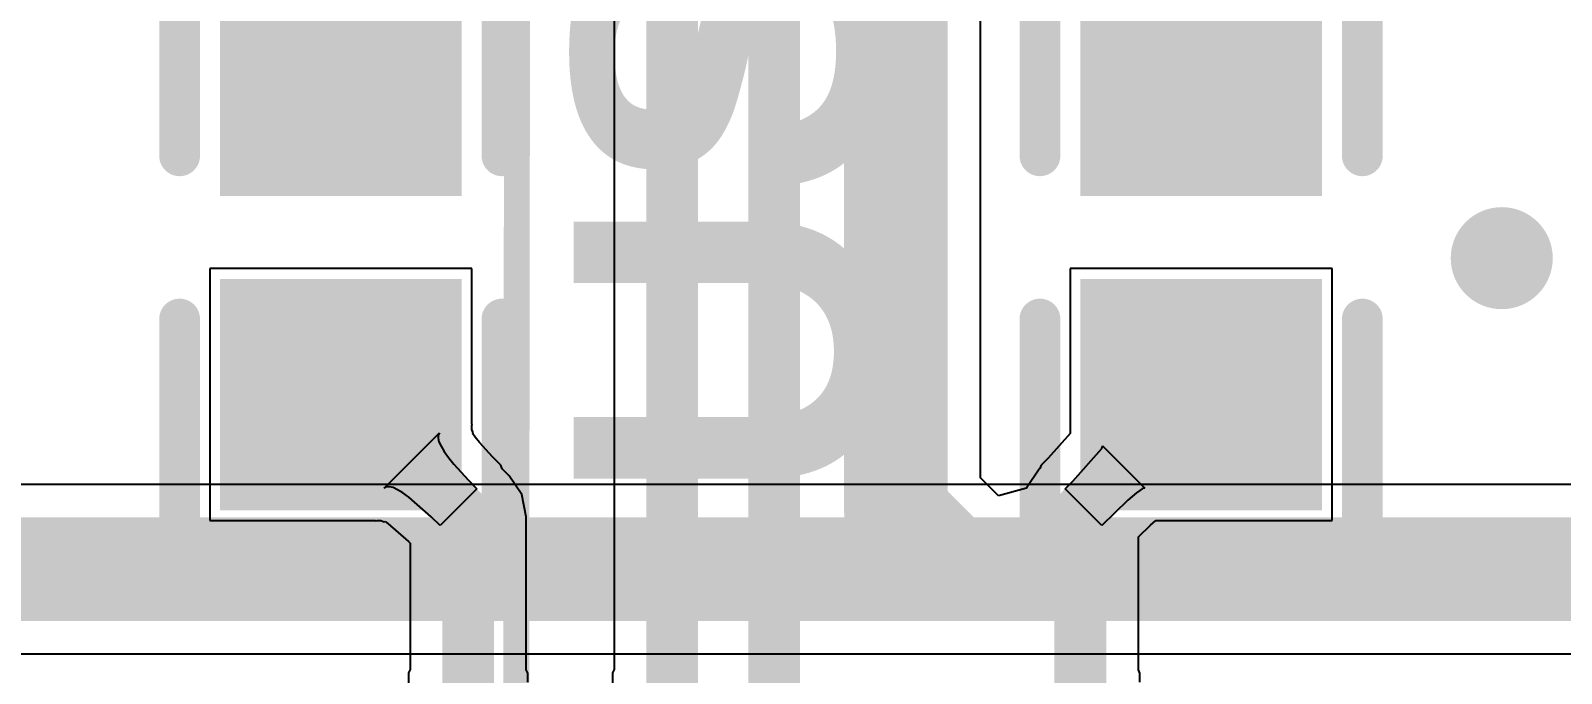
# Model space of a CAD drawing. Header units: millimetres. Extents: x 263 to 304.8, y 57.6 to 115.4.
# Drawn here: x 277.68 to 285.18, y 66.57 to 69.72 of the extents above; entities that cross this region are included whole.
import ezdxf

# ---------------------------------------------------------------- set-up
doc = ezdxf.new("R2010")
doc.units = ezdxf.units.MM
for name, color, linetype in [('BottomLayer', 5, 'Continuous'), ('BottomOverlay', 54, 'Continuous'), ('TopLayer', 1, 'Continuous'), ('TopOverlay', 2, 'Continuous'), ('TopPaste', 8, 'Continuous'), ('TopSolder', 216, 'Continuous'), ('ViaHoleLayer', 16, 'Continuous')]:
    doc.layers.add(name, color=color, linetype=linetype)
doc.styles.add('Arial', font='arialbd.ttf', dxfattribs={"height": 0.2})

# ---------------------------------------------------------------- blocks, each defined once
blk = doc.blocks.new('LC_0603_R_13')
at = {"layer": 'TopLayer'}
for points in [[(-1.2349988, 0.48999775), (-0.30499812, 0.48999775), (-0.30499812, -0.49000283), (-1.2349988, -0.49000283)], [(0.30500574, 0.48999521), (1.23500642, 0.48999521), (1.23500642, -0.49000537), (0.30500574, -0.49000537)]]:
    blk.add_hatch(color=1, dxfattribs=at).paths.add_polyline_path(points)
at = {"layer": 'TopPaste'}
for points in [[(-1.2349988, 0.48999775), (-0.30499812, 0.48999775), (-0.30499812, -0.49000283), (-1.2349988, -0.49000283)], [(0.30500574, 0.48999521), (1.23500642, 0.48999521), (1.23500642, -0.49000537), (0.30500574, -0.49000537)]]:
    blk.add_hatch(color=8, dxfattribs=at).paths.add_polyline_path(points)
at = {"layer": 'TopSolder'}
for points in [[(-1.3365988, 0.5915977499999999), (-0.20339812, 0.5915977499999999), (-0.20339812, -0.5916028299999999), (-1.3365988, -0.5916028299999999)], [(0.20340574, 0.5915952099999999), (1.33660642, 0.5915952099999999), (1.33660642, -0.59160537), (0.20340574, -0.59160537)]]:
    blk.add_hatch(color=216, dxfattribs=at).paths.add_polyline_path(points)
at = {"layer": 'TopOverlay', "const_width": 0.1999996}
for points in [[(-1.5349982, 0.78999842), (-1.5349982, -0.79000604)], [(-1.5349982, 0.78999842), (-0.3999992, 0.78999842)], [(0.40000174, 0.78999842), (1.53500074, 0.78999842)], [(1.53500074, 0.78999842), (1.53500074, -0.7900035)], [(-0.3999992, -0.79000096), (-1.5349982, -0.79000604)], [(0.3999992, -0.79000096), (1.53500074, -0.7900035)]]:
    blk.add_lwpolyline(points, dxfattribs=at)
at = {"layer": 'TopOverlay', "const_width": 0.0999998}
for points in [[(-1.5849981, 0.78999842, 1), (-1.4849983, 0.78999842, 1)], [(-1.5849981, 0.78999842, 1), (-1.4849983, 0.78999842, 1)], [(-0.4499991, 0.78999842, 1), (-0.3499993, 0.78999842, 1)], [(0.35000184, 0.78999842, 1), (0.4500016399999999, 0.78999842, 1)], [(1.48500084, 0.78999842, 1), (1.58500064, 0.78999842, 1)], [(1.48500084, 0.78999842, 1), (1.58500064, 0.78999842, 1)], [(-1.5849981, -0.79000604, 1), (-1.4849983, -0.79000604, 1)], [(-1.5849981, -0.79000604, 1), (-1.4849983, -0.79000604, 1)], [(-0.4499991, -0.79000096, 1), (-0.3499993, -0.79000096, 1)], [(0.3499993, -0.79000096, 1), (0.4499991, -0.79000096, 1)], [(1.48500084, -0.7900035, 1), (1.58500064, -0.7900035, 1)], [(1.48500084, -0.7900035, 1), (1.58500064, -0.7900035, 1)]]:
    blk.add_lwpolyline(points, format="xyb", close=True, dxfattribs=at)
blk = doc.blocks.new('LC_0603_R_15')
at = {"layer": 'TopLayer'}
for points in [[(-1.2349988, 0.4900002899999999), (-0.30499812, 0.4900002899999999), (-0.30499812, -0.4900002899999999), (-1.2349988, -0.4900002899999999)], [(0.3050032, 0.4900002899999999), (1.23500388, 0.4900002899999999), (1.23500388, -0.4900002899999999), (0.3050032, -0.4900002899999999)]]:
    blk.add_hatch(color=1, dxfattribs=at).paths.add_polyline_path(points)
at = {"layer": 'TopPaste'}
for points in [[(-1.2349988, 0.4900002899999999), (-0.30499812, 0.4900002899999999), (-0.30499812, -0.4900002899999999), (-1.2349988, -0.4900002899999999)], [(0.3050032, 0.4900002899999999), (1.23500388, 0.4900002899999999), (1.23500388, -0.4900002899999999), (0.3050032, -0.4900002899999999)]]:
    blk.add_hatch(color=8, dxfattribs=at).paths.add_polyline_path(points)
at = {"layer": 'TopSolder'}
for points in [[(-1.3365988, 0.5916002899999999), (-0.20339812, 0.5916002899999999), (-0.20339812, -0.5916002899999999), (-1.3365988, -0.5916002899999999)], [(0.2034032, 0.5916002899999999), (1.33660388, 0.5916002899999999), (1.33660388, -0.5916002899999999), (0.2034032, -0.5916002899999999)]]:
    blk.add_hatch(color=216, dxfattribs=at).paths.add_polyline_path(points)
at = {"layer": 'TopOverlay', "const_width": 0.1999996}
for points in [[(-1.5349982, -0.78999842), (-1.5349982, 0.79000096)], [(-0.3999992, 0.79000096), (-1.5349982, 0.79000096)], [(1.53500074, 0.78999842), (0.40000174, 0.79000096)], [(1.53500074, -0.79000096), (1.53500074, 0.78999842)], [(-0.3999992, -0.78999842), (-1.5349982, -0.78999842)], [(1.53500074, -0.79000096), (0.3999992, -0.78999842)]]:
    blk.add_lwpolyline(points, dxfattribs=at)
at = {"layer": 'TopOverlay', "const_width": 0.0999998}
for points in [[(-1.5849981, 0.79000096, 1), (-1.4849983, 0.79000096, 1)], [(-1.5849981, 0.79000096, 1), (-1.4849983, 0.79000096, 1)], [(-0.4499991, 0.79000096, 1), (-0.3499993, 0.79000096, 1)], [(0.35000184, 0.79000096, 1), (0.4500016399999999, 0.79000096, 1)], [(1.48500084, 0.78999842, 1), (1.58500064, 0.78999842, 1)], [(1.48500084, 0.78999842, 1), (1.58500064, 0.78999842, 1)], [(-1.5849981, -0.78999842, 1), (-1.4849983, -0.78999842, 1)], [(-1.5849981, -0.78999842, 1), (-1.4849983, -0.78999842, 1)], [(-0.4499991, -0.78999842, 1), (-0.3499993, -0.78999842, 1)], [(0.3499993, -0.78999842, 1), (0.4499991, -0.78999842, 1)], [(1.48500084, -0.79000096, 1), (1.58500064, -0.79000096, 1)], [(1.48500084, -0.79000096, 1), (1.58500064, -0.79000096, 1)]]:
    blk.add_lwpolyline(points, format="xyb", close=True, dxfattribs=at)
blk = doc.blocks.new('TF___B_25')
at = {"layer": 'BottomOverlay', "const_width": 0.127}
blk.add_lwpolyline([(7.33399854, -7.404783259999999), (-5.4987952, -7.389192739999999)], dxfattribs=at)

msp = doc.modelspace()

# ---------------------------------------------------------------- hatches: boundary and pattern name
at = {"layer": 'BottomLayer'}
h = msp.add_hatch(color=5, dxfattribs=at)
edge = h.paths.add_edge_path()
edge.add_arc((284.8864, 68.6054), 0.2499995, 0, 360)
h = msp.add_hatch(color=5, dxfattribs=at)
edge = h.paths.add_edge_path()
edge.add_arc((282.19401016, 67.0814), 0.2499995, 0, 360)
at = {"layer": 'TopLayer'}
h = msp.add_hatch(color=1, dxfattribs=at)
edge = h.paths.add_edge_path()
edge.add_arc((284.8864, 68.6054), 0.2499995, 0, 360)
h = msp.add_hatch(color=1, dxfattribs=at)
edge = h.paths.add_edge_path()
edge.add_arc((282.19401016, 67.0814), 0.2499995, 0, 360)
at = {"layer": 'ViaHoleLayer'}
h = msp.add_hatch(color=16, dxfattribs=at)
edge = h.paths.add_edge_path()
edge.add_arc((284.8864, 68.6054), 0.1999996, 0, 360)
h = msp.add_hatch(color=16, dxfattribs=at)
edge = h.paths.add_edge_path()
edge.add_arc((282.19401016, 67.0814), 0.1999996, 0, 360)

# ---------------------------------------------------------------- linework, layer by layer
at = {"layer": 'BottomLayer'}
for p, q in [((287.25476458, 67.49576289999999), (276.96161778, 67.49576289999999)), ((277.1332532, 66.6670371), (287.4264, 66.6670371))]:
    msp.add_line(p, q, dxfattribs=at)
at = {"layer": 'BottomLayer', "const_width": 0.508}
for points in [[(276.96161778, 67.0814), (282.19401016, 67.0814)], [(282.19401016, 67.0814), (287.4264, 67.0814)]]:
    msp.add_lwpolyline(points, dxfattribs=at)
at = {"layer": 'BottomLayer', "const_width": 0.254}
msp.add_lwpolyline([(282.06701016, 67.0814, 1), (282.32101016, 67.0814, 1)], format="xyb", close=True, dxfattribs=at)
msp.add_lwpolyline([(282.06701016, 67.0814, 1), (282.32101016, 67.0814, 1)], format="xyb", close=True, dxfattribs=at)
at = {"layer": 'TopLayer'}
for p, q in [((280.53612422, 76.61210738), (280.53612422, 66.5899481)), ((282.33197026, 67.52943821999999), (282.33197026, 71.58881034)), ((279.83919902, 68.55439679999999), (278.55440098, 68.55439679999999)), ((278.55440098, 68.55439679999999), (278.55440098, 67.31959611999999)), ((279.83919902, 67.79277018), (279.83919902, 68.55439679999999)), ((284.05560156, 68.55439933999999), (282.77080352, 68.55439933999999)), ((282.77080352, 68.55439933999999), (282.77080352, 67.7459275)), ((284.05560156, 67.31959866), (284.05560156, 68.55439933999999)), ((279.40925068, 67.47809211999999), (279.68070302, 67.74954446)), ((279.68070302, 67.74954446), (279.67426412, 67.73853356)), ((279.84027344, 67.79135286), (279.83919902, 67.79277018)), ((279.83919902, 67.78352712), (279.84027344, 67.79135286)), ((279.83919902, 67.76514006), (279.83919902, 67.78352712)), ((279.84565824, 67.74954446), (279.83919902, 67.76514006)), ((279.84384976, 67.7451782), (279.84565824, 67.74954446)), ((279.8557877599999, 67.72854627999999), (279.84384976, 67.7451782)), ((282.77080352, 67.7459275), (282.663646, 67.62558738)), ((279.67426412, 67.73853356), (279.67331416, 67.72387014)), ((279.67331416, 67.72387014), (279.67785314, 67.70555166)), ((279.67785314, 67.70555166), (279.6878836, 67.68358065999999)), ((279.6878836, 67.68358065999999), (279.70340554, 67.65795714)), ((279.87645574, 67.70286688), (279.8557877599999, 67.72854627999999)), ((279.94052978, 67.63201358), (279.87645574, 67.70286688)), ((282.78385658, 67.51253452), (282.92644964, 67.67267389999999)), ((282.92644964, 67.67267389999999), (282.92998024, 67.68093652)), ((282.92998024, 67.68093652), (282.92929952, 67.68554916)), ((282.92929952, 67.68554916), (283.13675402, 67.47809466)), ((279.70340554, 67.65795714), (279.72441388, 67.6286811)), ((279.72441388, 67.6286811), (279.75091624, 67.59575254)), ((279.75091624, 67.59575254), (279.82038524, 67.51893278)), ((279.98122312, 67.59044902), (279.94052978, 67.63201358)), ((282.663646, 67.62558738), (282.6295719, 67.59125673999999)), ((279.9879439599999, 67.57372566), (279.98122312, 67.59044902)), ((280.02243208, 67.53923754), (279.9879439599999, 67.57372566)), ((280.0224397, 67.53923246), (280.02243208, 67.53923754)), ((280.08419218, 67.44681202), (280.0224397, 67.53923246)), ((282.4207331, 67.44067538), (282.33197026, 67.52943821999999)), ((282.61956176, 67.57123392), (282.5595695, 67.48144746)), ((282.62261738, 67.57428954), (282.61956176, 67.57123392)), ((282.6295719, 67.59125673999999), (282.62261738, 67.57428954)), ((279.42026158, 67.48453102), (279.40925068, 67.47809211999999)), ((279.434925, 67.48548097999999), (279.42026158, 67.48453102)), ((279.45324348, 67.480942), (279.434925, 67.48548097999999)), ((279.47521448, 67.47091154), (279.45324348, 67.480942)), ((279.500838, 67.4553896), (279.47521448, 67.47091154)), ((279.53011404, 67.43438126), (279.500838, 67.4553896)), ((279.86335696, 67.47504411999999), (279.68375102, 67.29543817999999)), ((279.82038524, 67.51893278), (279.86335696, 67.47504411999999)), ((280.10587616, 67.33779521999999), (280.08419218, 67.44681202)), ((282.55769244, 67.47878299999999), (282.4207331, 67.44067538)), ((282.5595695, 67.48144746), (282.55769244, 67.47878299999999)), ((282.7466455799999, 67.47504666), (282.78385658, 67.51253452)), ((282.92625152, 67.29544072), (282.7466455799999, 67.47504666)), ((283.09639088, 67.45555470000001), (283.05429038, 67.41902441999999)), ((283.11196108, 67.4675054), (283.09639088, 67.45555470000001)), ((283.12387876, 67.47524478), (283.11196108, 67.4675054)), ((283.13214138, 67.47877538), (283.12387876, 67.47524478)), ((283.13675402, 67.47809466), (283.13214138, 67.47877538)), ((279.63986236, 67.33840989999999), (279.53011404, 67.43438126)), ((283.05429038, 67.41902441999999), (282.92625152, 67.29544072)), ((278.55440098, 67.31959611999999), (279.36602496, 67.31959611999999)), ((279.36602496, 67.31959611999999), (279.36744228, 67.3185217)), ((279.36744228, 67.3185217), (279.37526802, 67.31959611999999)), ((279.37526802, 67.31959611999999), (279.39365, 67.31959611999999)), ((279.39365, 67.31959611999999), (279.40925068, 67.31313435999999)), ((279.40925068, 67.31313435999999), (279.41361948, 67.31494283999999)), ((279.41361948, 67.31494283999999), (279.42749296, 67.30498858)), ((279.42749296, 67.30498858), (279.52775692, 67.21731032)), ((279.68375102, 67.29543817999999), (279.63986236, 67.33840989999999)), ((280.10587616, 66.58817771999999), (280.10587616, 67.33779521999999)), ((283.1058727, 67.23955056), (283.16569478, 67.29728983999999)), ((283.16569478, 67.29728983999999), (283.1914072, 67.31959866)), ((283.1914072, 67.31959866), (284.05560156, 67.31959866)), ((283.1058727, 66.58817518), (283.1058727, 67.23955056)), ((279.52775692, 67.21731032), (279.53612876, 67.20911373999999)), ((279.53612876, 67.20911373999999), (279.53612876, 66.58995064)), ((279.52907772, 66.5738318), (279.52707874, 66.4720413)), ((279.53612876, 66.58995064), (279.52907772, 66.5738318)), ((280.11295768, 66.5712791), (280.10587616, 66.58817771999999)), ((280.11313802, 66.52797718), (280.11295768, 66.5712791)), ((280.52907318, 66.57382926), (280.5270742, 66.47203876)), ((280.53612422, 66.5899481), (280.52907318, 66.57382926)), ((283.11295422, 66.57127656), (283.1058727, 66.58817518)), ((283.11313456, 66.52797464), (283.11295422, 66.57127656))]:
    msp.add_line(p, q, dxfattribs=at)
for points, const_width in [([(281.3209994599999, 65.59463894), (281.3209994599999, 76.8882892)], 0.254), ([(280.82099792, 64.5012807), (280.82099792, 76.73010561999999)], 0.254), ([(281.91760736, 67.3578028), (281.91760736, 74.32340735999999)], 0.508), ([(279.1968, 67.93699645999999), (279.22180122, 67.93699645999999)], 0.254), ([(279.22180122, 67.93699645999999), (279.82100246, 67.33779521999999)], 0.254), ([(282.820999, 67.36979668), (283.38820132, 67.936999)], 0.254), ([(283.38820132, 67.936999), (283.41320254, 67.936999)], 0.254), ([(281.91760736, 67.3578028), (282.19401016, 67.0814)], 0.508), ([(279.82100246, 65.59464147999999), (279.82100246, 67.33779521999999)], 0.254), ([(282.820999, 65.59463894), (282.820999, 67.36979668)], 0.254)]:
    msp.add_lwpolyline(points, dxfattribs=dict(at, const_width=const_width))
for points, const_width in [([(279.1333, 67.93699645999999, 1), (279.2603, 67.93699645999999, 1)], 0.127), ([(279.15830122, 67.93699645999999, 1), (279.28530122, 67.93699645999999, 1)], 0.127), ([(279.15830122, 67.93699645999999, 1), (279.28530122, 67.93699645999999, 1)], 0.127), ([(283.32470132, 67.936999, 1), (283.45170132, 67.936999, 1)], 0.127), ([(283.32470132, 67.936999, 1), (283.45170132, 67.936999, 1)], 0.127), ([(283.34970254, 67.936999, 1), (283.47670254, 67.936999, 1)], 0.127), ([(281.79060736, 67.3578028, 1), (282.04460736, 67.3578028, 1)], 0.254), ([(281.79060736, 67.3578028, 1), (282.04460736, 67.3578028, 1)], 0.254), ([(279.75750246, 67.33779521999999, 1), (279.88450246, 67.33779521999999, 1)], 0.127), ([(279.75750246, 67.33779521999999, 1), (279.88450246, 67.33779521999999, 1)], 0.127), ([(282.757499, 67.36979668, 1), (282.884499, 67.36979668, 1)], 0.127), ([(282.757499, 67.36979668, 1), (282.884499, 67.36979668, 1)], 0.127), ([(282.06701016, 67.0814, 1), (282.32101016, 67.0814, 1)], 0.254)]:
    msp.add_lwpolyline(points, format="xyb", close=True, dxfattribs=dict(at, const_width=const_width))

# ---------------------------------------------------------------- block references
for name, p, rotation in [('TF___B_25', (287.4518, 66.03999999999999), 270), ('LC_0603_R_15', (279.1968, 68.707), 270), ('LC_0603_R_13', (283.4132, 68.70699746), 90)]:
    msp.add_blockref(name, p, dxfattribs=dict(rotation=rotation))

# ---------------------------------------------------------------- texts
at = {"layer": 'TopOverlay', "style": 'Arial'}
msp.add_text('USB', height=1.49999954, rotation=90, dxfattribs=at).set_placement((281.83802916, 67.39967723999999))

doc.saveas('drawing.dxf')
